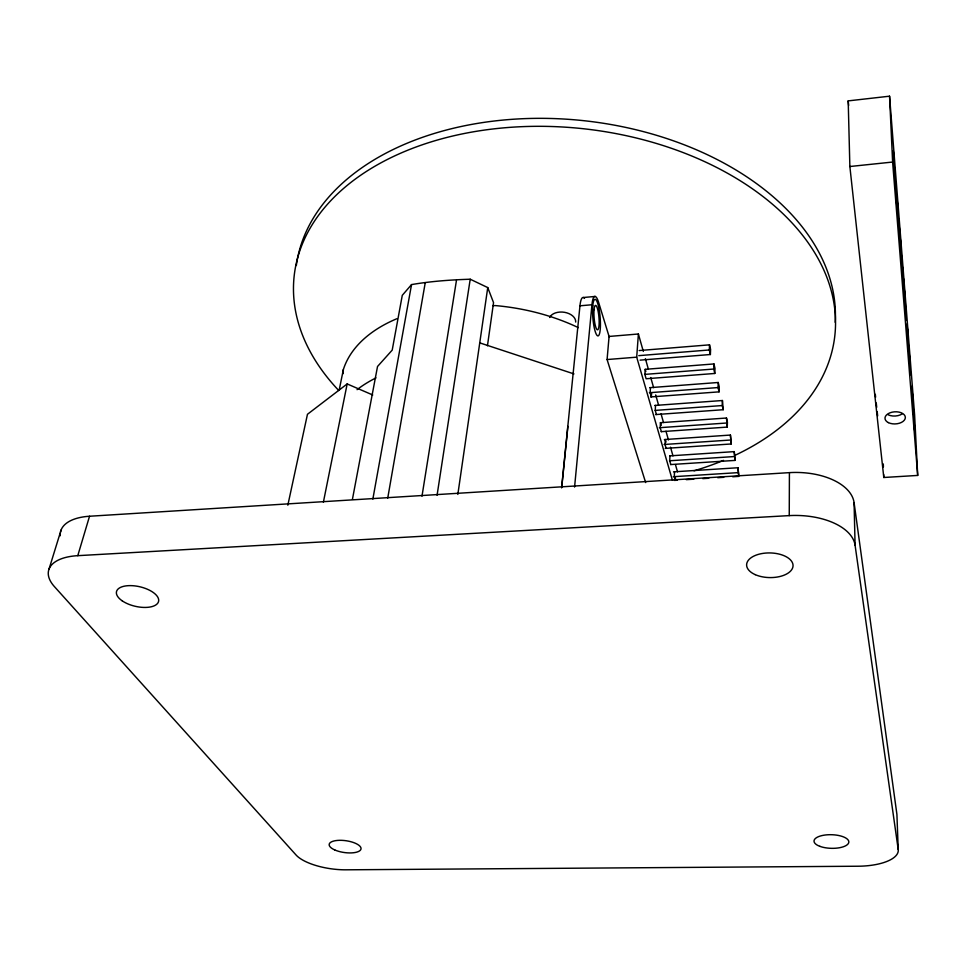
<?xml version="1.0" encoding="UTF-8"?>
<svg xmlns="http://www.w3.org/2000/svg" width="966" height="966" viewBox="0 0 966 966"><rect width="100%" height="100%" fill="white"/><g stroke="black" fill="none" stroke-linecap="round" stroke-linejoin="round"><path stroke-width="1.45" d="M89.536 516.242L77.775 555.667A54.76 25.418 13.6 0 0 54.41 586.604L296.067 855.007A39.739 14.538 8.1 0 0 345.9 869.811L858.001 866.224A43.301 16.736 1.4 0 0 898.211 849.416L855.079 545.247A59.288 31.926 0.4 0 0 789.246 515.615L789.415 472.64L89.536 516.242A53.879 26.046 14 0 0 60.46 532.278M732.735 476.769L738.736 476.395L737.988 467.749L673.531 471.843M738.761 475.163L737.988 467.749M670.585 464.561L735.017 460.408L734.257 451.629L669.764 455.867M735.017 460.408L734.257 451.629M665.212 448.393L731.19 443.974L730.417 435.062L664.379 439.566M731.19 443.974L730.417 435.062M661.203 431.669L727.265 427.093L727.422 422.094L726.48 418.024L660.358 422.697M727.265 427.093L726.48 418.024M655.564 414.583L723.22 409.717L722.254 405.551L722.423 400.516L654.694 405.466M723.22 409.717L722.423 400.516M650.589 396.954L719.066 391.858L718.064 387.559L718.245 382.488L649.695 387.68M719.066 391.858L719.247 386.798L718.245 382.488M714.792 373.468L713.765 369.036L713.959 363.94L645.252 369.326L644.865 374.397L646.121 378.757L714.792 373.468L714.985 368.372L713.959 363.94M640.084 360.137L710.384 354.522L710.59 349.402L709.527 344.838L639.154 350.549M710.384 354.522L709.322 349.97L709.527 344.838M674.534 471.782L674.28 476.649L675.343 480.344L675.463 477.904M669.981 455.855L669.704 460.758L670.802 464.549M656.409 414.523L655.226 410.405L655.54 405.406M650.456 387.62L650.118 392.655L651.338 396.893L651.591 393.126M672.421 480.271L636.703 357.166L638.393 333.995L609.075 336.446L607.083 359.545L645.662 482.577M342.978 373.757L343.377 369.483A155.526 94.245 7.9 0 1 396.857 318.72M574.577 487.045L591.953 304.749A24.452 4.854 85.3 0 1 598.654 302.491L609.22 336.953M561.608 487.842L579.962 305.811A24.416 5.023 85.2 0 1 584.539 298.385M561.729 487.444L567.887 426.368M487.456 345.78L493.541 302.636L487.745 287.578L470.213 279.222C450.458 279.862 431.077 281.251 411.54 284.584L402.279 295.33L392.208 350.115L377.525 366.488L352.457 499.18M457.836 494.435L487.745 287.578M437.067 495.292L470.213 279.222M421.985 496.222L456.435 280.514M387.716 498.19L425.137 283.316M372.852 499.096L411.54 284.584M323.381 502.211L347.168 383.937L372.743 394.985M339.163 390.131L343.377 369.483M287.832 505.206L307.466 414.281L347.168 383.937M49.037 569.071L61.075 530.068M848.196 100.887L889.553 96.189L914.609 414.969L917.7 475.429L883.793 477.494L849.863 166.514L848.196 100.887L848.667 105.391M849.863 166.514L892.62 162.046L889.553 96.189M583.355 297.504L595.213 296.441M579.962 305.811L591.953 304.749M638.792 355.645L709.322 349.97M607.083 359.545L636.703 357.166M644.902 374.385L713.765 369.036M649.369 392.715L718.064 387.559M655.177 410.405L722.254 405.551M659.343 427.709L726.323 423.036M664.089 444.493L730.272 440.037M669.498 460.77L734.124 456.568M673.266 476.709L737.867 472.652M674.34 480.404L677.335 480.211M686.319 479.655L693.805 479.184M702.789 478.629L708.778 478.255M717.762 477.699L723.751 477.325M77.775 555.667L789.246 515.615M492.781 305.606L495.63 305.606A155.526 94.245 7.9 0 1 578.332 327.631M479.752 342.87L573.961 373.914M645.216 369.326L645.843 371.512M661.251 425.366L660.49 422.685L660.189 427.648L661.336 431.657M666.045 442.102L665.296 439.494L665.019 444.432L666.129 448.333M638.393 333.995L643.332 351.419M645.397 358.676L648.271 368.831M650.746 377.537L653.632 387.692M655.685 394.949L658.571 405.104M661.034 413.822L663.509 422.528M665.985 431.234L668.448 439.941M670.513 447.198L672.976 455.904M675.451 464.61L677.504 471.867M789.415 472.64A58.25 32.59 0.1 0 1 854.077 502.61L896.919 814.435L898.211 849.416M875.305 394.297L875.619 397.171M876.247 402.943L876.717 407.254M877.188 411.576L877.659 415.899M900.614 248.383L898.948 221.516L900.855 253.358M910.008 367.044L909.453 359.968L910.491 374.699L908.849 347.555L910.081 365.667M892.62 162.046L917.7 475.429M902.715 270.697L902.401 267.256L902.993 276.964L901.894 259.902L903.862 290.307L902.486 271.844L903.367 283.159L902.944 274.103M898.38 220.743L898.585 223.158L897.68 211.071L899.032 229.775L897.197 199.841L898.416 220.163M902.799 270.444L903.029 273.656M883.298 463.934L883.407 466.952M883.685 474.475L883.793 477.494M854.077 502.61L855.079 545.247M60.29 535.756A53.879 26.046 14 0 1 60.303 533.413M296.321 265.529A271.011 178.456 6.3 0 1 582.921 120.593A271.011 178.456 6.3 0 1 835.192 322.306M338.776 390.518A271.965 178.034 6.3 0 1 407.543 150.298A271.965 178.034 6.3 0 1 780.468 211.337A271.965 178.034 6.3 0 1 734.933 455.348M723.498 460.396A271.965 178.034 6.3 0 1 694.023 470.804M357.058 389.672A159.173 92.12 7.7 0 1 375.991 377.899M549.63 317.488A13.367 8.73 6.3 0 1 564.627 312.332A13.367 8.73 6.3 0 1 575.688 322.064M902.377 413.762A10.155 6.086 -3.2 0 1 888.104 414.764M897.028 207.931L896.979 208.982L893.284 150.865L897.028 207.931M914.923 434.326L911.892 386.46L914.923 434.326M900.553 241.742L900.095 235.933L902.461 273.547L900.553 241.742M903.886 284.089L903.464 278.631L904.864 303.795L903.886 284.089M905.178 300.438L904.104 286.757L906.156 320.06L905.178 300.438M907.485 329.551L907.05 324.045L908.934 355.126L907.485 329.551M755.243 574.649A23.22 12.329 1.1 0 0 792.772 567.465A23.22 12.329 1.1 0 0 761.474 553.639A23.22 12.329 1.1 0 0 755.243 574.649M122.211 600.84A21.59 10.022 13 0 0 157.844 603.05A21.59 10.022 13 0 0 132.62 585.698A21.59 10.022 13 0 0 122.211 600.84M334.779 849.959A16.084 5.965 8 0 0 360.789 849.597A16.084 5.965 8 0 0 339.718 840.311A16.084 5.965 8 0 0 334.779 849.959M819.868 846.337A17.412 6.81 1.6 0 0 848.474 843.294A17.412 6.81 1.6 0 0 825.93 834.926A17.412 6.81 1.6 0 0 819.868 846.337M592.774 305.836A18.354 3.647 85.3 0 0 597.302 335.637A18.354 3.647 85.3 0 0 599.463 311.414A18.354 3.647 85.3 0 0 592.774 305.836M594.054 309.736A12.232 2.427 85.3 0 0 597.06 329.635A12.232 2.427 85.3 0 0 598.509 313.527A12.232 2.427 85.3 0 0 594.054 309.736M888.358 422.613A10.191 6.062 -3.1 0 0 905.13 418.773A10.191 6.062 -3.1 0 0 892.041 412.192A10.191 6.062 -3.1 0 0 888.358 422.613"/></g></svg>
